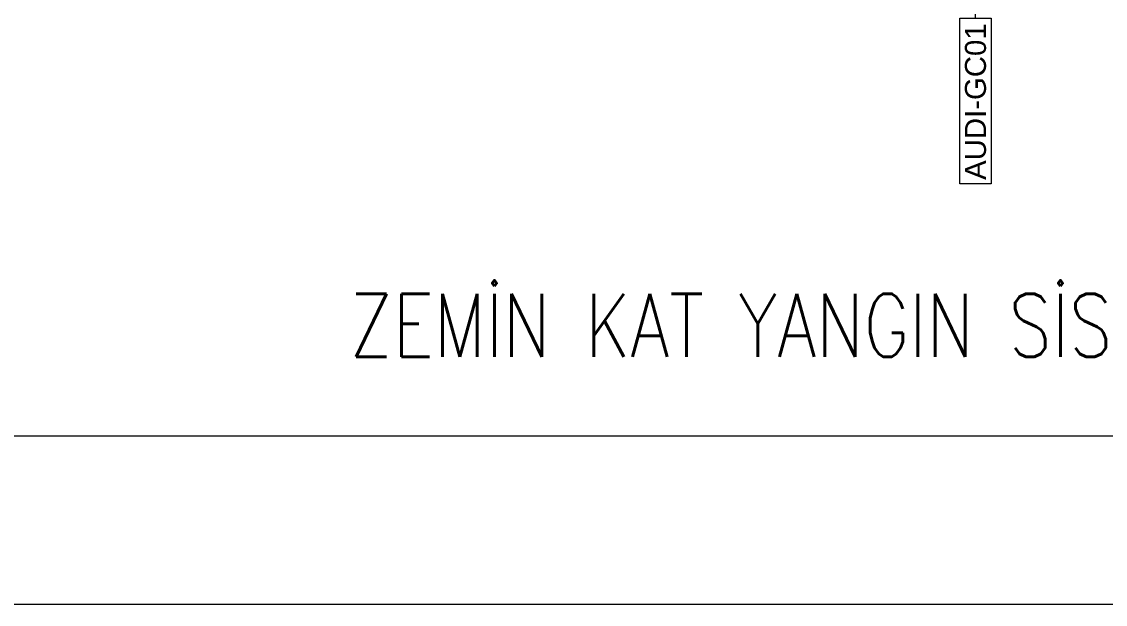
# Model space of a CAD drawing. Extents: x -1133 to 23780, y -1311 to 8245.
# Drawn here: x 2013 to 2529, y 0 to 277 of the extents above; entities that cross this region are included whole.
import ezdxf
from ezdxf.enums import TextEntityAlignment as Align

# ---------------------------------------------------------------- set-up
doc = ezdxf.new("R2010")
doc.units = 0
doc.header["$MEASUREMENT"] = 0
doc.layers.get('0').update_dxf_attribs({"color": 9, "lineweight": 9})
for name, color, linetype, lineweight in [('22', 8, 'Continuous', 9), ('40A', 9, 'Continuous', 9), ('E-YAZI', 7, 'Continuous', 30)]:
    doc.layers.add(name, color=color, linetype=linetype, lineweight=lineweight)
doc.styles.add('Arial', font='arial.ttf', dxfattribs={"height": 2.5})
doc.styles.add('E-YAZI', font='txttw.shx')

# ---------------------------------------------------------------- blocks, each defined once
blk = doc.blocks.new('0_wallno')
blk.add_lwpolyline([(-7.84, 1.5), (7.94, 1.5), (7.94, -1.5), (-7.84, -1.5)], close=True)
blk.add_lwpolyline([(7.94, 0), (16.13, 0)])
at = {"style": 'Arial'}
blk.add_attdef('GENISLIK', text='', height=2, dxfattribs=at).set_placement((8.44, 0), align=Align.BOTTOM_LEFT)
blk.add_attdef('DUVARNO', text='', height=2, dxfattribs=at).set_placement((0, 0), align=Align.MIDDLE_CENTER)
blk.add_attdef('YUKSEKLIK', text='', height=2, dxfattribs=at).set_placement((8.44, -0.5), align=Align.TOP_LEFT)

msp = doc.modelspace()

# ---------------------------------------------------------------- linework, layer by layer
at = {"layer": '40A'}
for points in [[(5945, 4205), (0, 4205), (0, 0), (5945, 0)], [(5405.06, 80), (80, 80), (80, 4125), (5405.06, 4125)]]:
    msp.add_lwpolyline(points, close=True, dxfattribs=at)

# ---------------------------------------------------------------- block references
at = {"layer": '22'}
ref = msp.add_blockref('0_wallno', (2467.5, 239.34), dxfattribs=dict(at, xscale=5, yscale=5, zscale=5, rotation=90))
ref.add_attrib('DUVARNO', 'AUDI-GC01', dxfattribs={"layer": '0', "height": 10, "rotation": 90, "style": 'Arial'}).set_placement((2467.5, 239.34), align=Align.MIDDLE_CENTER)

# ---------------------------------------------------------------- texts
at = {"layer": 'E-YAZI', "color": 4, "style": 'E-YAZI', "width": 0.8}
msp.add_text('ZEMİN KAT YANGIN SİSTEMİ TESİSAT PLANI 1/50', height=30, dxfattribs=at).set_placement((2169.53, 117.87))

doc.saveas('drawing.dxf')
